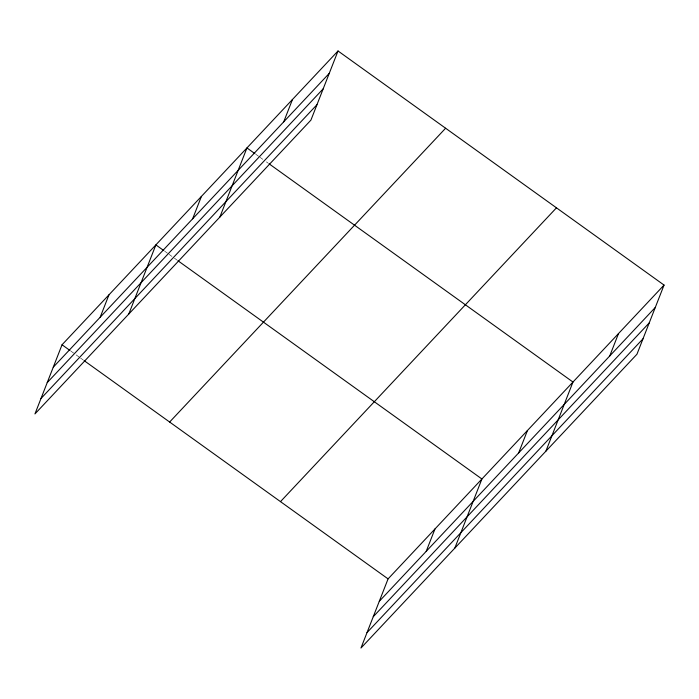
<?xml version="1.0" encoding="UTF-8"?>
<svg xmlns="http://www.w3.org/2000/svg" width="699" height="699" viewBox="0 0 699 699"><rect width="100%" height="100%" fill="white"/><g stroke="black" fill="none" stroke-linecap="round" stroke-linejoin="round"><path stroke-width="0.52" stroke-dasharray="3.5 2.62" d="M255.773 154.261L259.294 156.794M260.177 157.424L262.824 159.328M266.354 161.862L268.119 163.129M164.702 251.212L168.223 253.746M169.106 254.384L173.518 257.547M174.4 258.184L177.048 260.08M70.87 351.108L75.274 354.271M76.156 354.909L79.686 357.442M80.568 358.071L83.216 359.976"/><path stroke-width="1.05" d="M338.028 50.975L62.045 344.773L34.95 413.922L310.924 120.114L338.028 50.975L664.05 285.078L636.955 354.227L360.972 648.025L388.076 578.886L664.05 285.078M100.184 317.232L108.965 294.829M128.782 314.026L155.877 244.886L163.819 250.583M192.636 218.804L201.417 196.402M219.853 217.074L246.948 147.926L254.89 153.623M283.707 121.853L292.488 99.45M426.207 551.336L434.988 528.942M454.804 548.138L481.908 478.99L177.922 260.718M518.658 452.917L527.439 430.514M545.884 451.178L572.979 382.038L269.001 163.758M609.738 355.957L618.51 333.554M53.264 367.176L329.246 73.378M47.226 382.606L323.2 88.799M40.996 398.491L316.97 104.693M169.639 422.03L445.613 128.232M280.482 501.629L556.465 207.821M379.295 601.289L655.269 307.481M373.249 616.71L649.222 322.903M367.019 632.604L643.001 338.797M62.045 344.773L69.987 350.479M84.09 360.605L388.076 578.886"/></g></svg>
